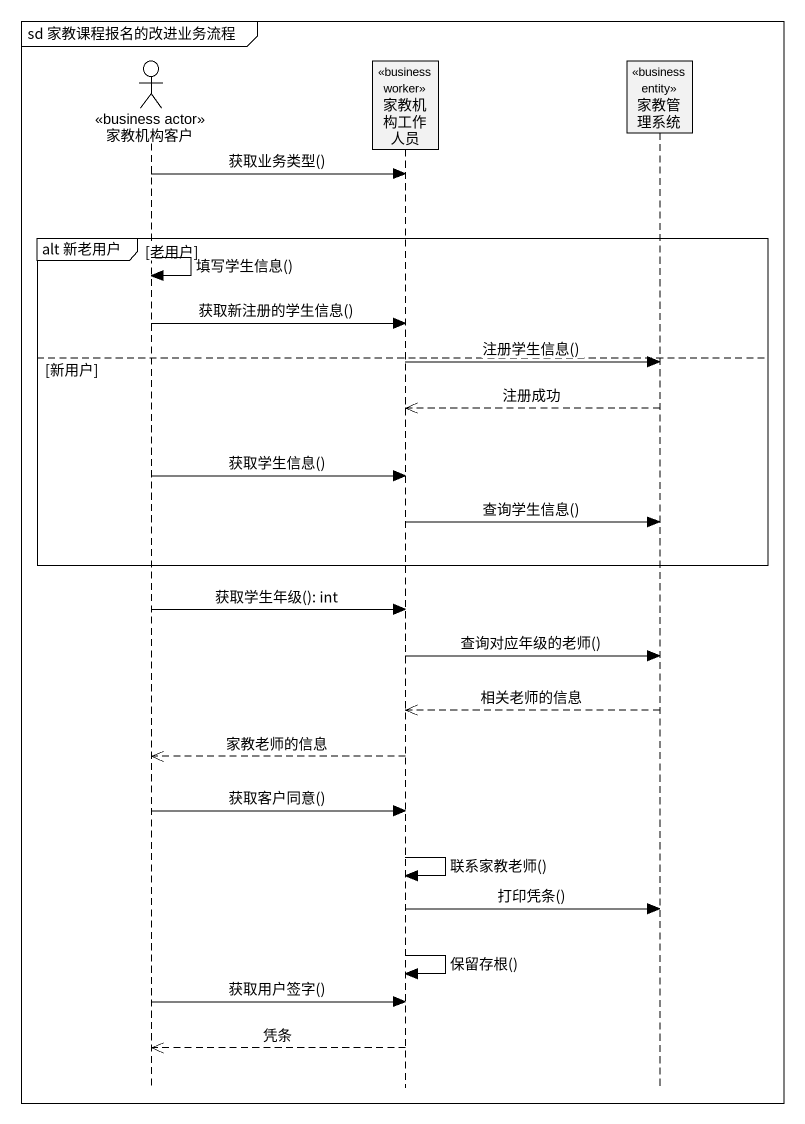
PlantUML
@startuml
mainframe sd 家教课程报名的改进业务流程
hide footbox
actor 家教机构客户 <<business actor>>
participant 家教机构工作人员 <<business worker>>
participant 家教管理系统 <<business entity>>

家教机构客户 -> 家教机构工作人员 : 获取业务类型()
group alt 新老用户 [老用户]
  家教机构客户 -> 家教机构客户 : 填写学生信息()
  家教机构客户 -> 家教机构工作人员 : 获取新注册的学生信息()
else 新用户
  家教机构工作人员 -> 家教管理系统 : 注册学生信息()
  家教管理系统 -->> 家教机构工作人员 : 注册成功
  家教机构客户 -> 家教机构工作人员 : 获取学生信息()
  家教机构工作人员 -> 家教管理系统 : 查询学生信息()
end
家教机构客户 -> 家教机构工作人员 : 获取学生年级(): int
家教机构工作人员 -> 家教管理系统 : 查询对应年级的老师()
家教管理系统 -->> 家教机构工作人员 : 相关老师的信息
家教机构工作人员 -->> 家教机构客户 : 家教老师的信息
家教机构客户 -> 家教机构工作人员 : 获取客户同意()
家教机构工作人员 -> 家教机构工作人员 : 联系家教老师()
家教机构工作人员 -> 家教管理系统 : 打印凭条()
家教机构工作人员 -> 家教机构工作人员 : 保留存根()
家教机构客户 -> 家教机构工作人员 : 获取用户签字()
家教机构工作人员 -->> 家教机构客户 : 凭条
@enduml
